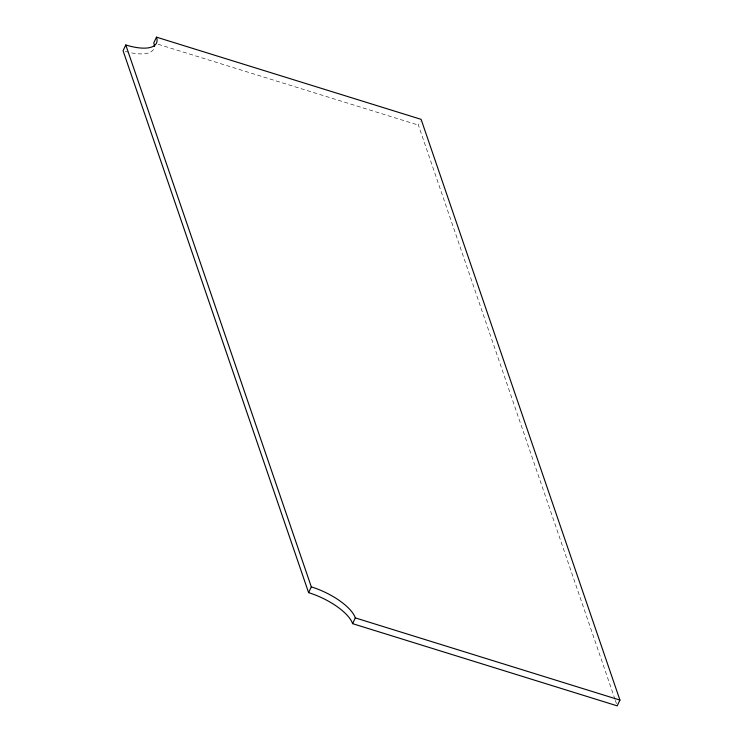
<?xml version="1.0" encoding="UTF-8"?>
<svg xmlns="http://www.w3.org/2000/svg" width="743" height="743" viewBox="0 0 743 743"><rect width="100%" height="100%" fill="white"/><g stroke="black" fill="none" stroke-linecap="round" stroke-linejoin="round"><path stroke-width="0.56" stroke-dasharray="3.71 2.79" d="M614.963 699.265L418.393 125.103L420.194 121.267M158.203 44.283L418.393 125.103M615.343 700.361L616.467 703.658M153.476 49.456A41.292 15.696 25.2 0 1 129.681 52.493M128.585 52.233A41.292 15.696 25.2 0 1 125.27 51.369"/><path stroke-width="1.11" d="M125.781 44.961L123.059 50.719L308.605 592.635A41.292 15.696 25.2 0 1 352.609 623.656L617.219 705.85L619.941 700.092L421.105 119.344L156.485 37.15A41.292 15.696 25.2 0 1 125.781 44.961L311.317 586.877A41.292 15.696 25.2 0 1 355.321 617.897L619.941 700.092M156.485 37.15L153.773 42.908A41.292 15.696 25.2 0 1 154.349 46.475M308.605 592.635L311.317 586.877M352.609 623.656L355.321 617.897"/></g></svg>
